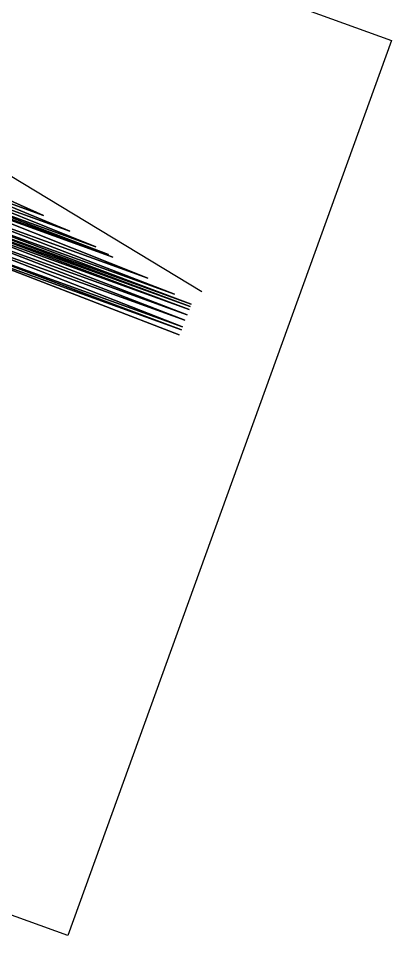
# Model space of a CAD drawing. Header units: feet. Extents: x 2484883 to 2491360, y 414166 to 419420.
# Drawn here: x 2489964 to 2491360, y 414166 to 417599 of the extents above; entities that cross this region are included whole.
import ezdxf

# ---------------------------------------------------------------- set-up
doc = ezdxf.new("R2010")
doc.units = ezdxf.units.FT
doc.layers.add('SITE_BASE', color=8, linetype='Continuous')
doc.layers.add('WETLANDS', color=5, linetype='Continuous')

msp = doc.modelspace()

# ---------------------------------------------------------------- linework, layer by layer
at = {"layer": 'SITE_BASE'}
msp.add_line((2486711.8, 418958.9), (2490649.5, 416576.6), dxfattribs=at)
msp.add_lwpolyline([(2486094.4, 419420.2), (2491359.8, 417516.5), (2490148.3, 414165.8), (2484882.9, 416069.5), (2486094.4, 419420.2)], dxfattribs=at)
at = {"layer": 'WETLANDS'}
for points in [[(2489748.8, 416999.6), (2490058.4, 416861.2), (2489748.8, 416999.6)], [(2489594.8, 416966.3), (2490317.1, 416705.1), (2489594.8, 416966.3), (2490447.5, 416626.7), (2489594.8, 416966.3)], [(2489627.9, 416957.9), (2490301.2, 416714.5), (2489627.9, 416957.9), (2490317.1, 416705.1), (2489627.9, 416957.9)], [(2489658.3, 416959), (2490254, 416743.6), (2489658.3, 416959), (2490301.2, 416714.5), (2489658.3, 416959)], [(2489695.4, 416968.4), (2490156, 416801.9), (2489695.4, 416968.4), (2490254, 416743.6), (2489695.4, 416968.4)], [(2489715.9, 416985.1), (2490058.4, 416861.2), (2489715.9, 416985.1), (2490156, 416801.9), (2489715.9, 416985.1)], [(2489577.4, 416941.3), (2490447.5, 416626.7), (2489577.4, 416941.3), (2490547.3, 416566.6), (2489577.4, 416941.3)], [(2489603.7, 416907.7), (2490547.3, 416566.6), (2489603.7, 416907.7), (2490609.7, 416529.6), (2489603.7, 416907.7)], [(2489609.8, 416891.1), (2490609.7, 416529.6), (2489609.8, 416891.1), (2490606.2, 416520), (2489609.8, 416891.1)], [(2489613.7, 416878.9), (2490606.2, 416520), (2489613.7, 416878.9), (2490602.3, 416509.4), (2489613.7, 416878.9)], [(2489633.3, 416859.8), (2490602.3, 416509.4), (2489633.3, 416859.8), (2490595, 416489.2), (2489633.3, 416859.8)], [(2489639.8, 416834.6), (2490595, 416489.2), (2489639.8, 416834.6), (2490586.7, 416469.4), (2489639.8, 416834.6)], [(2489664.4, 416802.8), (2490586.7, 416469.4), (2489664.4, 416802.8), (2490577.8, 416444.9), (2489664.4, 416802.8)], [(2489676.9, 416770.6), (2490577.8, 416444.9), (2489676.9, 416770.6), (2490573.6, 416433.2), (2489676.9, 416770.6)], [(2489692.8, 416751.6), (2490573.6, 416433.2), (2489692.8, 416751.6), (2490565.6, 416414.4), (2489692.8, 416751.6)]]:
    msp.add_lwpolyline(points, dxfattribs=at)

doc.saveas('drawing.dxf')
